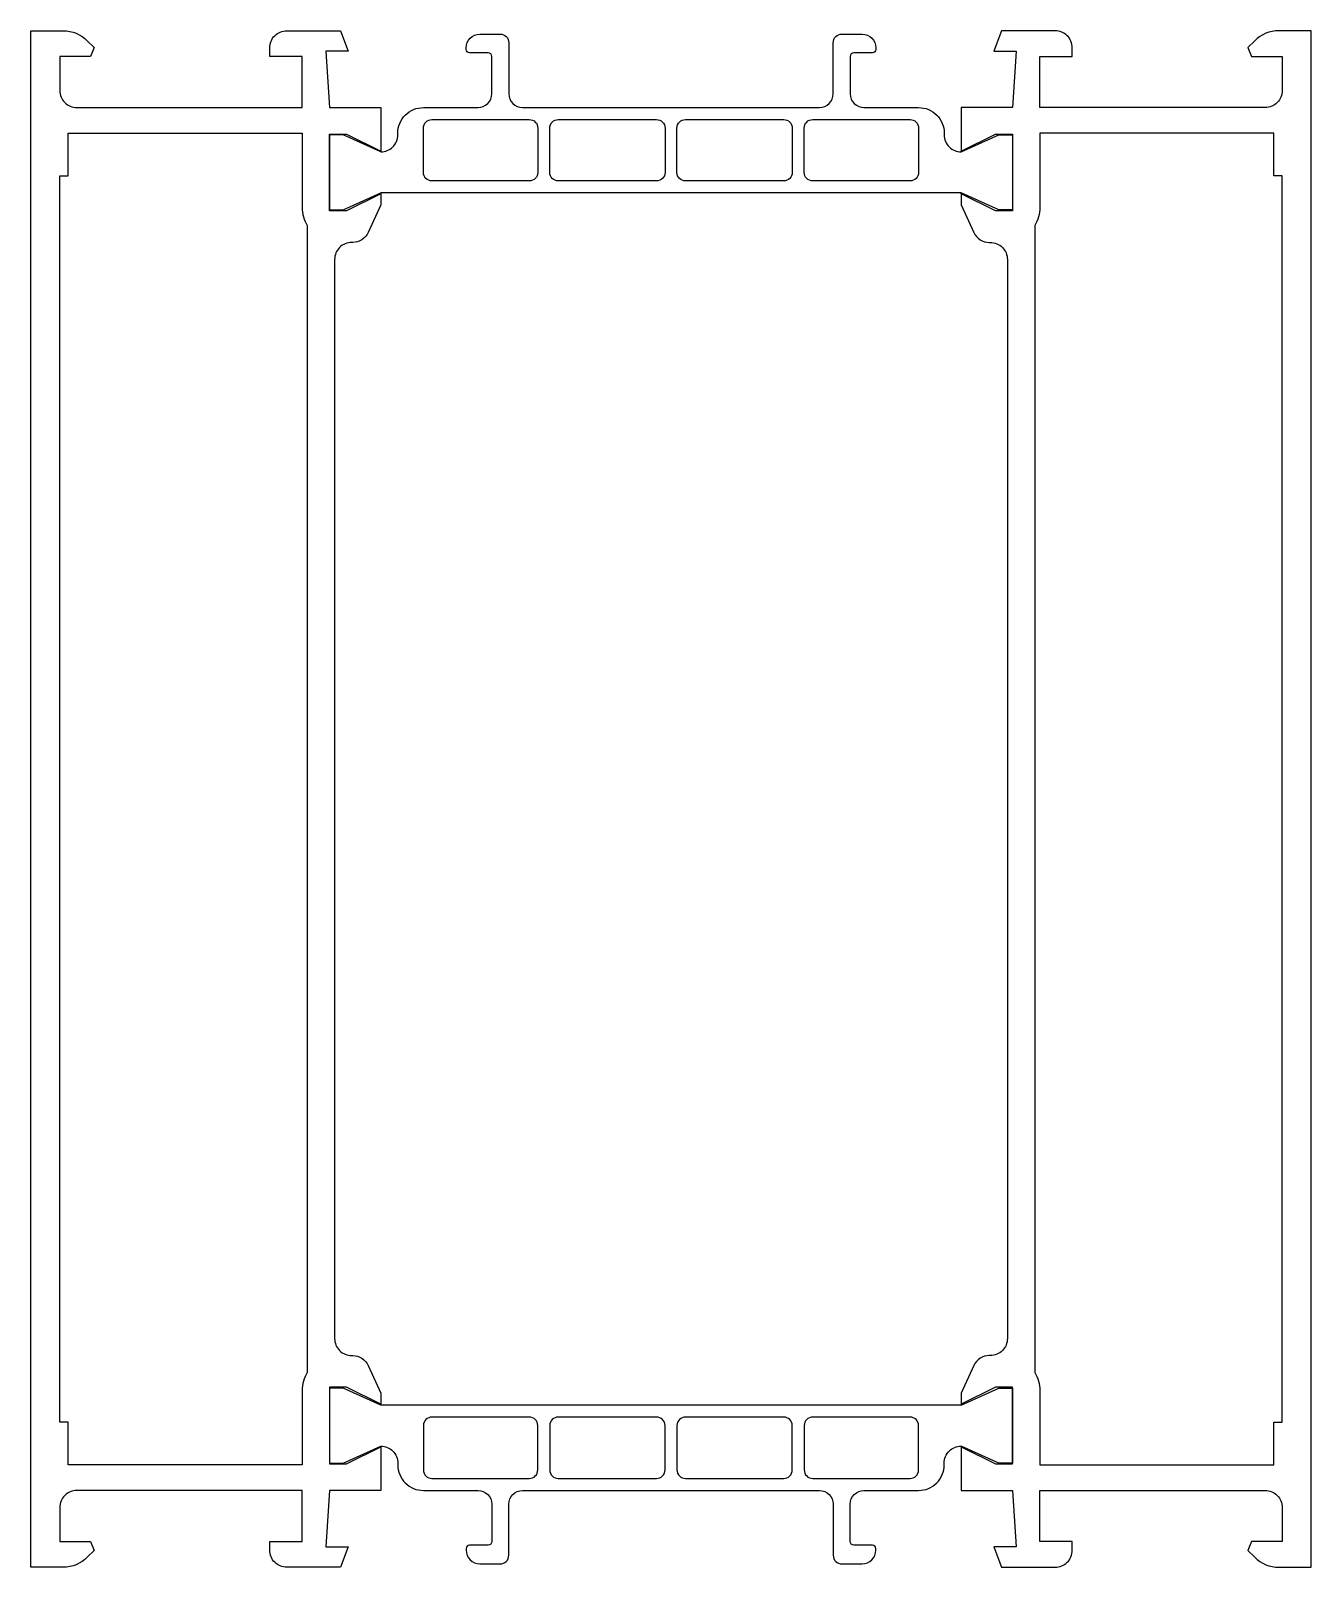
# Model space of a CAD drawing. Header units: millimetres. Extents: x 0 to 75, y 0 to 90.
import ezdxf

# ---------------------------------------------------------------- set-up
doc = ezdxf.new("R2010")
doc.units = ezdxf.units.MM

msp = doc.modelspace()

# ---------------------------------------------------------------- linework, layer by layer
for points in [[(54.5, 79.8), (55.234, 78.186, 0.294108), (56.144, 77.6), (56.2, 77.6, -0.414214), (57.2, 76.6), (57.2, 13.4, -0.414214), (56.2, 12.4), (56.144, 12.4, 0.294108), (55.234, 11.814), (54.5, 10.2), (54.5, 9.5), (56.7, 10.5), (57.5, 10.5), (57.5, 6.1), (56.7, 6.1), (54.5, 7.1), (54.5, 4.5), (57.5, 4.5), (57.721, 1.2), (56.414, 1.2), (56.851, 0), (60, 0, 0.414214), (61, 1), (61, 1.5), (59.1, 1.5), (59.1, 4.5), (72.3, 4.5, -0.414214), (73.3, 3.5), (73.3, 1.5), (71.5, 1.5), (71.288, 0.988), (71.69, 0.586, 0.198912), (73.104, 0), (75, 0), (75, 90), (73.104, 90, 0.198912), (71.69, 89.414), (71.288, 89.012), (71.5, 88.5), (73.3, 88.5), (73.3, 86.5, -0.414214), (72.3, 85.5), (59.1, 85.5), (59.1, 88.5), (61, 88.5), (61, 89, 0.414214), (60, 90), (56.851, 90), (56.414, 88.8), (57.721, 88.8), (57.5, 85.5), (54.5, 85.5), (54.5, 82.9), (56.7, 83.9), (57.5, 83.9), (57.5, 79.5), (56.7, 79.5), (54.5, 80.5), (54.5, 79.8)], [(20.5, 79.8), (19.766, 78.186, -0.294108), (18.856, 77.6), (18.8, 77.6, 0.414214), (17.8, 76.6), (17.8, 13.4, 0.414214), (18.8, 12.4), (18.856, 12.4, -0.294108), (19.766, 11.814), (20.5, 10.2), (20.5, 9.5), (18.3, 10.5), (17.5, 10.5), (17.5, 6.1), (18.3, 6.1), (20.5, 7.1), (20.5, 4.5), (17.5, 4.5), (17.279, 1.2), (18.586, 1.2), (18.149, 0), (15, 0, -0.414214), (14, 1), (14, 1.5), (15.9, 1.5), (15.9, 4.5), (2.7, 4.5, 0.414214), (1.7, 3.5), (1.7, 1.5), (3.5, 1.5), (3.712, 0.988), (3.31, 0.586, -0.198912), (1.896, 0), (0, 0), (0, 90), (1.896, 90, -0.198912), (3.31, 89.414), (3.712, 89.012), (3.5, 88.5), (1.7, 88.5), (1.7, 86.5, 0.414214), (2.7, 85.5), (15.9, 85.5), (15.9, 88.5), (14, 88.5), (14, 89, -0.414214), (15, 90), (18.149, 90), (18.586, 88.8), (17.279, 88.8), (17.5, 85.5), (20.5, 85.5), (20.5, 82.9), (18.3, 83.9), (17.5, 83.9), (17.5, 79.5), (18.3, 79.5), (20.5, 80.5), (20.5, 79.8)], [(54.5, 82.9), (54.5, 82.95), (56.5, 83.95), (57.5, 83.95), (57.5, 79.45), (56.5, 79.45), (54.5, 80.45), (54.5, 80.5), (20.5, 80.5), (20.5, 80.45), (18.5, 79.45), (17.5, 79.45), (17.5, 83.95), (18.5, 83.95), (20.5, 82.95), (20.5, 82.9, 0.414214), (21.5, 83.9), (21.5, 84, -0.414214), (23, 85.5), (26.2, 85.5, 0.414214), (27, 86.3), (27, 88.5, 0.414214), (26.8, 88.7), (25.7, 88.7, -0.414214), (25.5, 88.9), (25.5, 89, -0.414214), (26.3, 89.8), (27.5, 89.8, -0.414214), (28, 89.3), (28, 86.3, 0.414214), (28.8, 85.5), (46.2, 85.5, 0.414214), (47, 86.3), (47, 89.3, -0.414214), (47.5, 89.8), (48.7, 89.8, -0.414214), (49.5, 89), (49.5, 88.9, -0.414214), (49.3, 88.7), (48.2, 88.7, 0.414214), (48, 88.5), (48, 86.3, 0.414214), (48.8, 85.5), (52, 85.5, -0.414214), (53.5, 84), (53.5, 83.9, 0.414214), (54.5, 82.9)], [(23, 81.7), (23, 84.3, -0.414214), (23.5, 84.8), (29.2, 84.8, -0.414214), (29.7, 84.3), (29.7, 81.7, -0.414214), (29.2, 81.2), (23.5, 81.2, -0.414214), (23, 81.7)], [(30.4, 81.7), (30.4, 84.3, -0.414214), (30.9, 84.8), (36.65, 84.8, -0.414214), (37.15, 84.3), (37.15, 81.7, -0.414214), (36.65, 81.2), (30.9, 81.2, -0.414214), (30.4, 81.7)], [(44.6, 81.7, -0.414214), (44.1, 81.2), (38.35, 81.2, -0.414214), (37.85, 81.7), (37.85, 84.3, -0.414214), (38.35, 84.8), (44.1, 84.8, -0.414214), (44.6, 84.3), (44.6, 81.7)], [(45.3, 81.7), (45.3, 84.3, -0.414214), (45.8, 84.8), (51.5, 84.8, -0.414214), (52, 84.3), (52, 81.7, -0.414214), (51.5, 81.2), (45.8, 81.2, -0.414214), (45.3, 81.7)], [(16.2, 11.418, 0.137819), (15.9, 10.35), (15.9, 6), (2.2, 6), (2.2, 8.5), (1.7, 8.5), (1.7, 81.5), (2.2, 81.5), (2.2, 84), (15.9, 84), (15.9, 79.65, 0.137819), (16.2, 78.582), (16.2, 11.418)], [(58.8, 11.418, -0.137819), (59.1, 10.35), (59.1, 6), (72.8, 6), (72.8, 8.5), (73.3, 8.5), (73.3, 81.5), (72.8, 81.5), (72.8, 84), (59.1, 84), (59.1, 79.65, -0.137819), (58.8, 78.582), (58.8, 11.418)], [(54.5, 7.1), (54.5, 7.05), (56.5, 6.05), (57.5, 6.05), (57.5, 10.55), (56.5, 10.55), (54.5, 9.55), (54.5, 9.5), (20.5, 9.5), (20.5, 9.55), (18.5, 10.55), (17.5, 10.55), (17.5, 6.05), (18.5, 6.05), (20.5, 7.05), (20.5, 7.1, -0.414214), (21.5, 6.1), (21.5, 6, 0.414214), (23, 4.5), (26.2, 4.5, -0.414214), (27, 3.7), (27, 1.5, -0.414214), (26.8, 1.3), (25.7, 1.3, 0.414214), (25.5, 1.1), (25.5, 1, 0.414214), (26.3, 0.2), (27.5, 0.2, 0.414214), (28, 0.7), (28, 3.7, -0.414214), (28.8, 4.5), (46.2, 4.5, -0.414214), (47, 3.7), (47, 0.7, 0.414214), (47.5, 0.2), (48.7, 0.2, 0.414214), (49.5, 1), (49.5, 1.1, 0.414214), (49.3, 1.3), (48.2, 1.3, -0.414214), (48, 1.5), (48, 3.7, -0.414214), (48.8, 4.5), (52, 4.5, 0.414214), (53.5, 6), (53.5, 6.1, -0.414214), (54.5, 7.1)], [(23, 8.3), (23, 5.7, 0.414214), (23.5, 5.2), (29.2, 5.2, 0.414214), (29.7, 5.7), (29.7, 8.3, 0.414214), (29.2, 8.8), (23.5, 8.8, 0.414214), (23, 8.3)], [(30.4, 8.3), (30.4, 5.7, 0.414214), (30.9, 5.2), (36.65, 5.2, 0.414214), (37.15, 5.7), (37.15, 8.3, 0.414214), (36.65, 8.8), (30.9, 8.8, 0.414214), (30.4, 8.3)], [(44.6, 8.3, 0.414214), (44.1, 8.8), (38.35, 8.8, 0.414214), (37.85, 8.3), (37.85, 5.7, 0.414214), (38.35, 5.2), (44.1, 5.2, 0.414214), (44.6, 5.7), (44.6, 8.3)], [(45.3, 8.3), (45.3, 5.7, 0.414214), (45.8, 5.2), (51.5, 5.2, 0.414214), (52, 5.7), (52, 8.3, 0.414214), (51.5, 8.8), (45.8, 8.8, 0.414214), (45.3, 8.3)]]:
    msp.add_lwpolyline(points, format="xyb", close=True)

doc.saveas('drawing.dxf')
